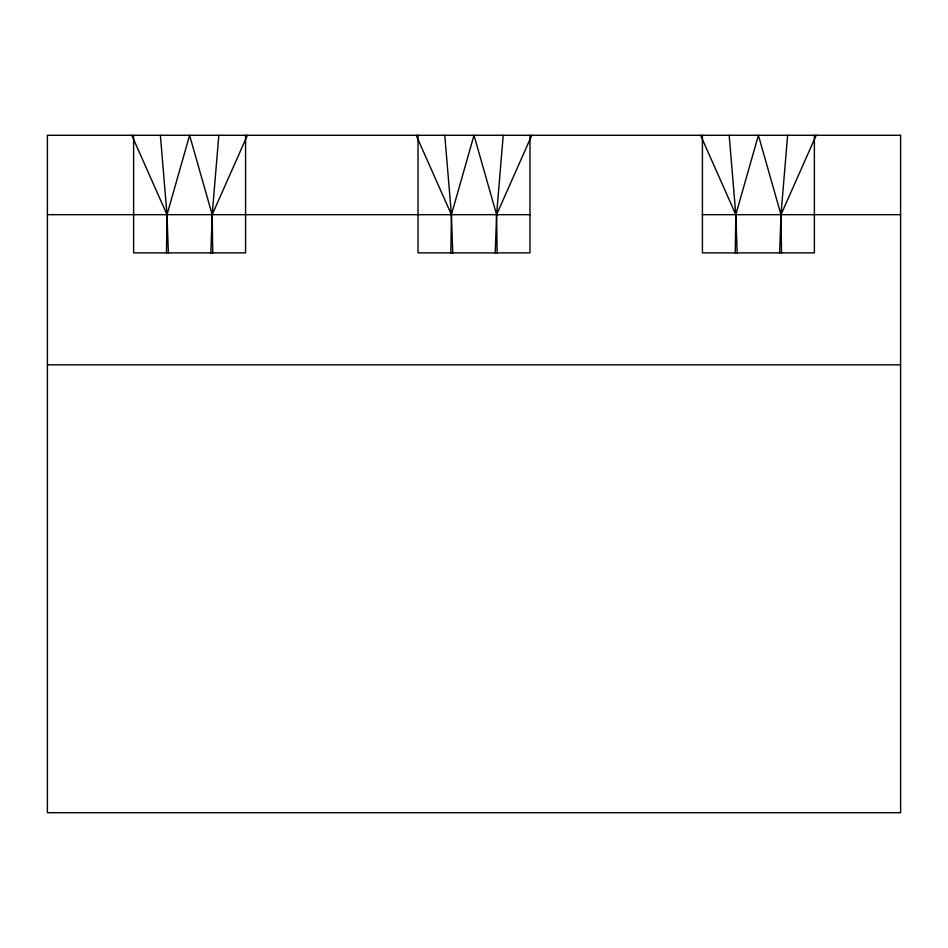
<?xml version="1.0" encoding="UTF-8"?>
<svg xmlns="http://www.w3.org/2000/svg" width="948" height="948" viewBox="0 0 948 948"><rect width="100%" height="100%" fill="white"/><g stroke="black" fill="none" stroke-linecap="round" stroke-linejoin="round"><path stroke-width="1.42" d="M166.457 253.116L167.014 214.675L160.378 135.291M450.857 253.116L451.414 214.675L444.778 135.291M735.257 253.116L735.814 214.675L729.178 135.291M210.823 253.116L212.186 214.675L218.822 135.291M495.223 253.116L496.586 214.675L503.222 135.291M779.623 253.116L780.986 214.675L787.622 135.291M168.377 253.116L167.014 214.675L189.6 135.291L212.186 214.675L212.743 253.116M452.777 253.116L451.414 214.675L474 135.291L496.586 214.675L497.143 253.116M737.177 253.116L735.814 214.675L758.4 135.291L780.986 214.675L781.543 253.116M212.186 214.675L247.404 135.291M496.586 214.675L531.804 135.291M780.986 214.675L816.204 135.291M47.4 214.675L530.145 214.675M702.255 214.675L900.6 214.675M47.4 364.826L900.6 364.826M700.596 135.291L735.814 214.675M416.196 135.291L451.414 214.675M131.796 135.291L167.014 214.675M814.379 135.291L814.379 252.867L702.421 252.867L702.421 135.291M529.979 135.291L529.979 252.867L418.021 252.867L418.021 135.291M245.579 135.291L245.579 252.867L133.621 252.867L133.621 135.291M900.6 135.291L47.4 135.291L47.4 812.709L900.6 812.709L900.6 135.291"/></g></svg>
